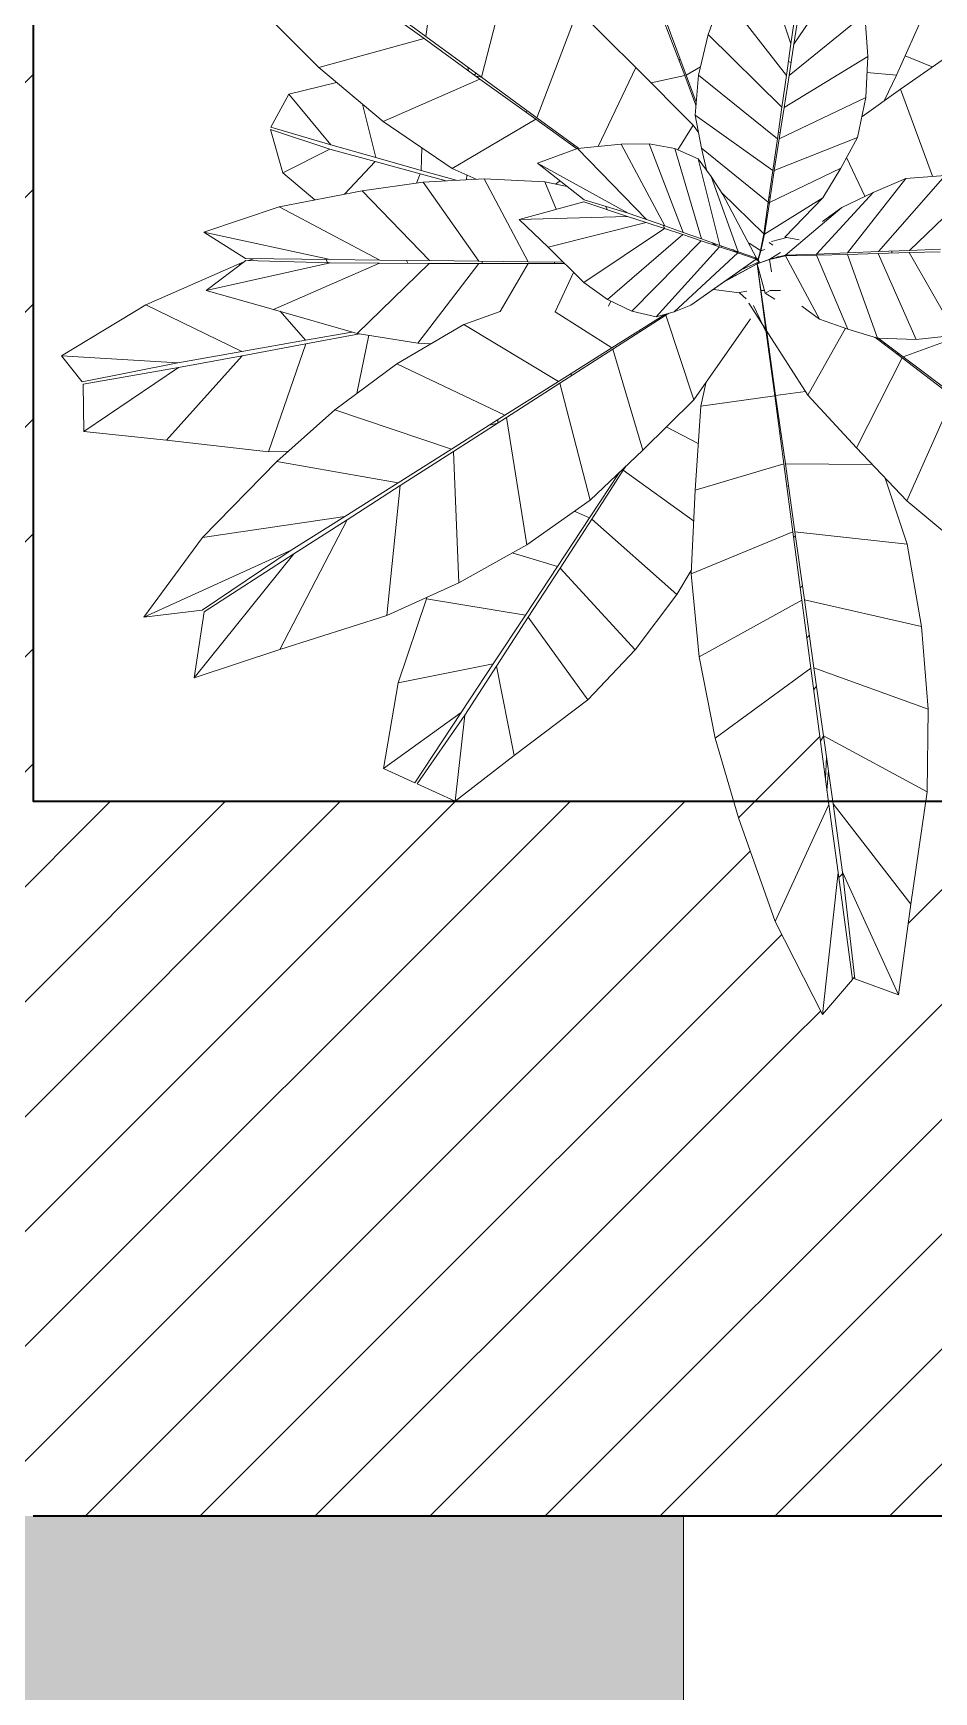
# Model space of a CAD drawing. Header units: inches. Extents: x 274208 to 641690, y -81912 to 129129.
# Drawn here: x 411710 to 411987, y 89667 to 90177 of the extents above; entities that cross this region are included whole.
import ezdxf

# ---------------------------------------------------------------- set-up
doc = ezdxf.new("R2010")
doc.units = ezdxf.units.IN
doc.header["$MEASUREMENT"] = 0
doc.set_wipeout_variables(frame=1)
for name, color, linetype, lineweight in [('01.Cut', 255, 'Continuous', 35), ('02.Thay', 145, 'Continuous', 20), ('03.Manh', 251, 'Continuous', 13), ('08.Dim', 156, 'Continuous', 15), ('09.Hatch', 250, 'Continuous', 5), ('NOI THAT-Interior', 8, 'Continuous', 13)]:
    doc.layers.add(name, color=color, linetype=linetype, lineweight=lineweight)

# ---------------------------------------------------------------- blocks, each defined once
blk = doc.blocks.new('cay03')
at = {"color": 0}
blk.add_wipeout([(-14565.900601, -4425.866432), (-14565.900405, -4425.866554), (-14565.899488, -4425.867263), (-14565.898872, -4425.867984), (-14565.898434, -4425.868509), (-14565.898586, -4425.868885), (-14565.898705, -4425.869177), (-14565.899496, -4425.869074), (-14565.900276, -4425.868845), (-14565.900106, -4425.869202), (-14565.899467, -4425.87094), (-14565.900075, -4425.870874), (-14565.90009, -4425.870892), (-14565.900004, -4425.871424), (-14565.900754, -4425.870915), (-14565.901476, -4425.870262), (-14565.901562, -4425.870343), (-14565.901683, -4425.872041), (-14565.902136, -4425.872073), (-14565.902366, -4425.872273), (-14565.902865, -4425.87152), (-14565.903272, -4425.870681), (-14565.903292, -4425.870639), (-14565.903307, -4425.87062), (-14565.903307, -4425.870596), (-14565.903325, -4425.87055), (-14565.903323, -4425.870624), (-14565.903551, -4425.871014), (-14565.903809, -4425.870336), (-14565.903885, -4425.87001), (-14565.904121, -4425.870313), (-14565.904514, -4425.870441), (-14565.904355, -4425.869892), (-14565.904259, -4425.869473), (-14565.904162, -4425.869056), (-14565.904107, -4425.868815), (-14565.904116, -4425.868721), (-14565.904194, -4425.869049), (-14565.904296, -4425.869467), (-14565.904396, -4425.869884), (-14565.904537, -4425.87044), (-14565.904843, -4425.870286), (-14565.904969, -4425.869854), (-14565.905617, -4425.870584), (-14565.907087, -4425.871798), (-14565.907068, -4425.871447), (-14565.907089, -4425.871437), (-14565.907649, -4425.871482), (-14565.907355, -4425.87056), (-14565.906919, -4425.86963), (-14565.90658, -4425.868963), (-14565.906603, -4425.868961), (-14565.906557, -4425.868924), (-14565.906517, -4425.868858), (-14565.906623, -4425.868949), (-14565.906828, -4425.868622), (-14565.906786, -4425.868456), (-14565.906983, -4425.868526), (-14565.907717, -4425.868718), (-14565.908748, -4425.868848), (-14565.909578, -4425.868957), (-14565.909543, -4425.868532), (-14565.909556, -4425.868513), (-14565.909556, -4425.868513), (-14565.909556, -4425.868513), (-14565.909556, -4425.868513), (-14565.909556, -4425.868513), (-14565.909556, -4425.868513), (-14565.909556, -4425.868513), (-14565.909556, -4425.868513), (-14565.909556, -4425.868513), (-14565.909556, -4425.868513), (-14565.909556, -4425.868513), (-14565.909543, -4425.868532), (-14565.909556, -4425.868513), (-14565.909938, -4425.868335), (-14565.90923, -4425.867689), (-14565.908401, -4425.867113), (-14565.907754, -4425.866717), (-14565.907073, -4425.866378), (-14565.906924, -4425.866321), (-14565.907089, -4425.866294), (-14565.907828, -4425.866105), (-14565.908543, -4425.865851), (-14565.909468, -4425.865381), (-14565.910218, -4425.865006), (-14565.90995, -4425.864673), (-14565.908988, -4425.864883), (-14565.908369, -4425.865001), (-14565.90775, -4425.86512), (-14565.907499, -4425.865168), (-14565.907567, -4425.865123), (-14565.907743, -4425.865088), (-14565.908361, -4425.864965), (-14565.908979, -4425.864842), (-14565.909949, -4425.86465), (-14565.910165, -4425.864289), (-14565.909218, -4425.864152), (-14565.90867, -4425.864145), (-14565.908891, -4425.863939), (-14565.908755, -4425.86356), (-14565.90804, -4425.863895), (-14565.90754, -4425.864116), (-14565.90739, -4425.864183), (-14565.907267, -4425.864199), (-14565.907524, -4425.864082), (-14565.908021, -4425.863857), (-14565.908748, -4425.863537), (-14565.908681, -4425.863248), (-14565.907858, -4425.863266), (-14565.90703, -4425.863407), (-14565.906403, -4425.863563), (-14565.905792, -4425.863786), (-14565.905764, -4425.8638), (-14565.905982, -4425.863476), (-14565.906363, -4425.86281), (-14565.906702, -4425.862123), (-14565.907102, -4425.861151), (-14565.907429, -4425.860366), (-14565.906774, -4425.860285), (-14565.906187, -4425.861113), (-14565.905859, -4425.861647), (-14565.905531, -4425.862183), (-14565.905204, -4425.862718), (-14565.904876, -4425.863254), (-14565.904548, -4425.863788), (-14565.904336, -4425.864138), (-14565.904335, -4425.864114), (-14565.904536, -4425.863779), (-14565.90486, -4425.863242), (-14565.905186, -4425.862704), (-14565.90551, -4425.862167), (-14565.905834, -4425.861629), (-14565.90616, -4425.861092), (-14565.90676, -4425.86027), (-14565.906961, -4425.859937), (-14565.906239, -4425.860544), (-14565.905526, -4425.861271), (-14565.905041, -4425.861852), (-14565.904601, -4425.862474), (-14565.904351, -4425.862903), (-14565.904347, -4425.862404), (-14565.904269, -4425.861646), (-14565.904123, -4425.860901), (-14565.903794, -4425.859917), (-14565.903534, -4425.85912), (-14565.903166, -4425.859336), (-14565.903191, -4425.859721), (-14565.903157, -4425.859649), (-14565.903142, -4425.859333), (-14565.902817, -4425.859066), (-14565.902581, -4425.859855), (-14565.902419, -4425.859708), (-14565.90228, -4425.860505), (-14565.902101, -4425.861491), (-14565.902062, -4425.862198), (-14565.902068, -4425.862308), (-14565.901841, -4425.862028), (-14565.901344, -4425.861519), (-14565.900555, -4425.860921), (-14565.899921, -4425.860432), (-14565.900041, -4425.860906), (-14565.900661, -4425.86167), (-14565.900689, -4425.861709), (-14565.900645, -4425.861715), (-14565.900632, -4425.861696), (-14565.900023, -4425.860918), (-14565.899427, -4425.860837), (-14565.899734, -4425.861746), (-14565.900178, -4425.862652), (-14565.900522, -4425.863304), (-14565.900911, -4425.863919), (-14565.901347, -4425.864486), (-14565.901547, -4425.864692), (-14565.900949, -4425.864465), (-14565.900203, -4425.864304), (-14565.899447, -4425.864215), (-14565.898689, -4425.864193), (-14565.897656, -4425.8643), (-14565.896821, -4425.864381), (-14565.896951, -4425.864786), (-14565.897924, -4425.864938), (-14565.898545, -4425.86505), (-14565.89885, -4425.865105), (-14565.898668, -4425.865109), (-14565.898539, -4425.865087), (-14565.897918, -4425.864978), (-14565.896944, -4425.864808), (-14565.896613, -4425.865068), (-14565.897447, -4425.865537), (-14565.898383, -4425.865911), (-14565.899104, -4425.866152), (-14565.899844, -4425.866328)], dxfattribs=at)
for p, q in [((-14565.90364, -4425.864553), (-14565.904328, -4425.863891)), ((-14565.902927, -4425.863927), (-14565.902663, -4425.864572)), ((-14565.900911, -4425.863919), (-14565.901347, -4425.864486)), ((-14565.905113, -4425.864692), (-14565.905556, -4425.864109)), ((-14565.90362, -4425.864554), (-14565.902881, -4425.864092)), ((-14565.902826, -4425.864459), (-14565.902881, -4425.864092)), ((-14565.90233, -4425.864089), (-14565.902663, -4425.864572)), ((-14565.902653, -4425.864581), (-14565.902316, -4425.8641)), ((-14565.902316, -4425.8641), (-14565.901347, -4425.864486)), ((-14565.90434, -4425.864252), (-14565.903618, -4425.864836)), ((-14565.904297, -4425.864611), (-14565.90434, -4425.864252)), ((-14565.903662, -4425.86427), (-14565.90364, -4425.864553)), ((-14565.903638, -4425.864272), (-14565.90362, -4425.864554)), ((-14565.900203, -4425.864304), (-14565.899447, -4425.864215)), ((-14565.899447, -4425.864215), (-14565.899784, -4425.865274)), ((-14565.899447, -4425.864215), (-14565.898689, -4425.864193)), ((-14565.898689, -4425.864193), (-14565.899165, -4425.865162)), ((-14565.898689, -4425.864193), (-14565.897656, -4425.8643)), ((-14565.905329, -4425.864411), (-14565.905421, -4425.864663)), ((-14565.905113, -4425.864692), (-14565.904327, -4425.864368)), ((-14565.900949, -4425.864465), (-14565.900203, -4425.864304)), ((-14565.900203, -4425.864304), (-14565.900403, -4425.865386)), ((-14565.897656, -4425.8643), (-14565.898545, -4425.86505)), ((-14565.897924, -4425.864938), (-14565.896821, -4425.864381)), ((-14565.897656, -4425.8643), (-14565.896821, -4425.864381)), ((-14565.896821, -4425.864381), (-14565.896951, -4425.864786)), ((-14565.90524, -4425.864735), (-14565.905952, -4425.864451)), ((-14565.90364, -4425.864553), (-14565.903618, -4425.864836)), ((-14565.90362, -4425.864554), (-14565.9036, -4425.864837)), ((-14565.9036, -4425.864837), (-14565.902826, -4425.864459)), ((-14565.902833, -4425.864838), (-14565.902653, -4425.864581)), ((-14565.902663, -4425.864572), (-14565.902827, -4425.864811)), ((-14565.902826, -4425.864814), (-14565.902826, -4425.864459)), ((-14565.902653, -4425.864581), (-14565.901812, -4425.864964)), ((-14565.901347, -4425.864486), (-14565.901812, -4425.864964)), ((-14565.901545, -4425.864691), (-14565.900949, -4425.864465)), ((-14565.901023, -4425.865498), (-14565.900949, -4425.864465)), ((-14565.90524, -4425.864735), (-14565.905252, -4425.865006)), ((-14565.905005, -4425.864834), (-14565.90524, -4425.864735)), ((-14565.904847, -4425.865038), (-14565.905113, -4425.864692)), ((-14565.904297, -4425.864611), (-14565.903595, -4425.865119)), ((-14565.904157, -4425.864904), (-14565.904297, -4425.864611)), ((-14565.903628, -4425.864712), (-14565.903609, -4425.864714)), ((-14565.90277, -4425.864747), (-14565.902784, -4425.864747)), ((-14565.902683, -4425.8646), (-14565.902692, -4425.864635)), ((-14565.903595, -4425.865119), (-14565.903618, -4425.864836)), ((-14565.9036, -4425.864837), (-14565.903581, -4425.865119)), ((-14565.903581, -4425.865119), (-14565.902826, -4425.864814)), ((-14565.902897, -4425.865087), (-14565.902826, -4425.864814)), ((-14565.901642, -4425.86561), (-14565.901666, -4425.864814)), ((-14565.896951, -4425.864786), (-14565.897924, -4425.864938)), ((-14565.897918, -4425.864978), (-14565.896944, -4425.864808)), ((-14565.896944, -4425.864808), (-14565.896613, -4425.865068)), ((-14565.905786, -4425.865048), (-14565.9054, -4425.865003)), ((-14565.905196, -4425.865717), (-14565.905786, -4425.865048)), ((-14565.904904, -4425.865751), (-14565.9054, -4425.865003)), ((-14565.9054, -4425.865003), (-14565.905023, -4425.865008)), ((-14565.905023, -4425.865008), (-14565.904656, -4425.865068)), ((-14565.904613, -4425.865784), (-14565.905023, -4425.865008)), ((-14565.904467, -4425.865163), (-14565.904119, -4425.864979)), ((-14565.904157, -4425.864904), (-14565.903573, -4425.865402)), ((-14565.904009, -4425.865188), (-14565.904157, -4425.864904)), ((-14565.901812, -4425.864964), (-14565.902279, -4425.865429)), ((-14565.898545, -4425.86505), (-14565.899165, -4425.865162)), ((-14565.897924, -4425.864938), (-14565.898545, -4425.86505)), ((-14565.897918, -4425.864978), (-14565.898539, -4425.865087)), ((-14565.897918, -4425.864978), (-14565.896613, -4425.865068)), ((-14565.905487, -4425.865685), (-14565.906348, -4425.865149)), ((-14565.904656, -4425.865068), (-14565.904368, -4425.865211)), ((-14565.904321, -4425.865818), (-14565.904656, -4425.865068)), ((-14565.904009, -4425.865188), (-14565.903552, -4425.865684)), ((-14565.903872, -4425.865357), (-14565.904009, -4425.865188)), ((-14565.903573, -4425.865402), (-14565.903595, -4425.865119)), ((-14565.903581, -4425.865119), (-14565.903563, -4425.865402)), ((-14565.903563, -4425.865402), (-14565.902897, -4425.865087)), ((-14565.902977, -4425.86535), (-14565.902897, -4425.865087)), ((-14565.902904, -4425.865108), (-14565.902279, -4425.865429)), ((-14565.899165, -4425.865162), (-14565.899784, -4425.865274)), ((-14565.899159, -4425.865194), (-14565.899779, -4425.865302)), ((-14565.899162, -4425.865162), (-14565.899115, -4425.865187)), ((-14565.898539, -4425.865087), (-14565.899159, -4425.865194)), ((-14565.899159, -4425.865194), (-14565.898383, -4425.865911)), ((-14565.898973, -4425.865128), (-14565.898771, -4425.865129)), ((-14565.898851, -4425.865105), (-14565.898664, -4425.86511)), ((-14565.898539, -4425.865087), (-14565.897447, -4425.865537)), ((-14565.896613, -4425.865068), (-14565.897447, -4425.865537)), ((-14565.904028, -4425.865851), (-14565.904368, -4425.865211)), ((-14565.904368, -4425.865211), (-14565.904089, -4425.865363)), ((-14565.903544, -4425.865684), (-14565.902977, -4425.86535)), ((-14565.903091, -4425.865518), (-14565.902977, -4425.86535)), ((-14565.899784, -4425.865274), (-14565.900403, -4425.865386)), ((-14565.899779, -4425.865302), (-14565.900399, -4425.865409)), ((-14565.900077, -4425.865328), (-14565.900055, -4425.86535)), ((-14565.899779, -4425.865302), (-14565.899104, -4425.866152)), ((-14565.899618, -4425.865244), (-14565.899586, -4425.865268)), ((-14565.904089, -4425.865363), (-14565.903716, -4425.865696)), ((-14565.903737, -4425.865884), (-14565.904089, -4425.865363)), ((-14565.903573, -4425.865402), (-14565.903552, -4425.865684)), ((-14565.903563, -4425.865402), (-14565.903544, -4425.865684)), ((-14565.902279, -4425.865429), (-14565.903099, -4425.866002)), ((-14565.902262, -4425.865724), (-14565.90231, -4425.865451)), ((-14565.901023, -4425.865498), (-14565.901642, -4425.86561)), ((-14565.900403, -4425.865386), (-14565.901023, -4425.865498)), ((-14565.900399, -4425.865409), (-14565.90102, -4425.865518)), ((-14565.900986, -4425.865492), (-14565.900971, -4425.86551)), ((-14565.900529, -4425.865409), (-14565.900511, -4425.865429)), ((-14565.900399, -4425.865409), (-14565.899844, -4425.866328)), ((-14565.905779, -4425.865652), (-14565.905487, -4425.865685)), ((-14565.903716, -4425.865696), (-14565.903697, -4425.865566)), ((-14565.903552, -4425.865586), (-14565.90356, -4425.865588)), ((-14565.901642, -4425.86561), (-14565.902262, -4425.865724)), ((-14565.90226, -4425.865732), (-14565.90164, -4425.865625)), ((-14565.90164, -4425.865625), (-14565.90102, -4425.865518)), ((-14565.90164, -4425.865625), (-14565.901367, -4425.866425)), ((-14565.901434, -4425.86559), (-14565.901444, -4425.865574)), ((-14565.90102, -4425.865518), (-14565.900601, -4425.866432)), ((-14565.897447, -4425.865537), (-14565.898383, -4425.865911)), ((-14565.906465, -4425.866085), (-14565.905488, -4425.865713)), ((-14565.905919, -4425.866351), (-14565.905196, -4425.865742)), ((-14565.905781, -4425.865683), (-14565.905488, -4425.865713)), ((-14565.905543, -4425.866473), (-14565.904904, -4425.865772)), ((-14565.905196, -4425.865742), (-14565.905488, -4425.865713)), ((-14565.905487, -4425.865685), (-14565.905196, -4425.865717)), ((-14565.905317, -4425.865704), (-14565.905325, -4425.86573)), ((-14565.905196, -4425.865717), (-14565.904904, -4425.865751)), ((-14565.904904, -4425.865772), (-14565.905196, -4425.865742)), ((-14565.905167, -4425.866546), (-14565.904612, -4425.865801)), ((-14565.904904, -4425.865751), (-14565.904613, -4425.865784)), ((-14565.904612, -4425.865801), (-14565.904904, -4425.865772)), ((-14565.904672, -4425.865778), (-14565.904676, -4425.865796)), ((-14565.904321, -4425.865818), (-14565.904613, -4425.865784)), ((-14565.904322, -4425.865832), (-14565.904612, -4425.865801)), ((-14565.90367, -4425.865819), (-14565.903714, -4425.86568)), ((-14565.903639, -4425.865805), (-14565.903662, -4425.86584)), ((-14565.903573, -4425.86573), (-14565.90351, -4425.865828)), ((-14565.90351, -4425.865828), (-14565.903552, -4425.865684)), ((-14565.903544, -4425.865684), (-14565.903507, -4425.865829)), ((-14565.903542, -4425.865722), (-14565.903519, -4425.865784)), ((-14565.903536, -4425.865744), (-14565.903517, -4425.865796)), ((-14565.903507, -4425.865829), (-14565.903393, -4425.865806)), ((-14565.903226, -4425.865718), (-14565.903222, -4425.865813)), ((-14565.903196, -4425.865857), (-14565.903145, -4425.865767)), ((-14565.902262, -4425.865724), (-14565.902841, -4425.865828)), ((-14565.90226, -4425.865732), (-14565.90284, -4425.865833)), ((-14565.902405, -4425.86575), (-14565.902403, -4425.865758)), ((-14565.90226, -4425.865732), (-14565.902137, -4425.866404)), ((-14565.901913, -4425.865673), (-14565.901919, -4425.865661)), ((-14565.904799, -4425.866561), (-14565.904322, -4425.865832)), ((-14565.904499, -4425.866492), (-14565.90403, -4425.865862)), ((-14565.90403, -4425.865862), (-14565.904322, -4425.865832)), ((-14565.904028, -4425.865851), (-14565.904321, -4425.865818)), ((-14565.904101, -4425.866294), (-14565.903738, -4425.865891)), ((-14565.903512, -4425.86595), (-14565.904083, -4425.866281)), ((-14565.904069, -4425.865859), (-14565.904081, -4425.865846)), ((-14565.90401, -4425.865865), (-14565.904033, -4425.865852)), ((-14565.903738, -4425.865891), (-14565.90403, -4425.865862)), ((-14565.903737, -4425.865884), (-14565.904028, -4425.865851)), ((-14565.903825, -4425.865884), (-14565.903824, -4425.865879)), ((-14565.903791, -4425.865878), (-14565.903616, -4425.865911)), ((-14565.903762, -4425.865881), (-14565.903586, -4425.865916)), ((-14565.903743, -4425.865884), (-14565.903743, -4425.865892)), ((-14565.903584, -4425.865916), (-14565.903738, -4425.865891)), ((-14565.903583, -4425.865911), (-14565.903737, -4425.865884)), ((-14565.903584, -4425.865916), (-14565.903648, -4425.866021)), ((-14565.903583, -4425.865911), (-14565.903596, -4425.865875)), ((-14565.903584, -4425.865916), (-14565.903497, -4425.865935)), ((-14565.903583, -4425.865911), (-14565.903495, -4425.865933)), ((-14565.903565, -4425.86612), (-14565.903512, -4425.86595)), ((-14565.903554, -4425.866121), (-14565.903504, -4425.865951)), ((-14565.903515, -4425.865959), (-14565.903484, -4425.865923)), ((-14565.903484, -4425.865923), (-14565.903512, -4425.86595)), ((-14565.90351, -4425.865828), (-14565.903462, -4425.86594)), ((-14565.903507, -4425.865829), (-14565.903462, -4425.86594)), ((-14565.903504, -4425.865951), (-14565.90348, -4425.865923)), ((-14565.903058, -4425.866531), (-14565.903504, -4425.865951)), ((-14565.9034, -4425.866086), (-14565.903504, -4425.865951)), ((-14565.903482, -4425.865926), (-14565.903484, -4425.865923)), ((-14565.903484, -4425.865923), (-14565.903482, -4425.865926)), ((-14565.90348, -4425.865923), (-14565.9034, -4425.866086)), ((-14565.903462, -4425.86594), (-14565.90348, -4425.865923)), ((-14565.902841, -4425.865828), (-14565.903462, -4425.86594)), ((-14565.90284, -4425.865833), (-14565.903462, -4425.86594)), ((-14565.903462, -4425.86594), (-14565.903196, -4425.865857)), ((-14565.903286, -4425.866235), (-14565.903462, -4425.86594)), ((-14565.903301, -4425.866216), (-14565.903462, -4425.86594)), ((-14565.903222, -4425.865813), (-14565.903196, -4425.865857)), ((-14565.903221, -4425.865865), (-14565.90322, -4425.865899)), ((-14565.903078, -4425.865958), (-14565.90284, -4425.865833)), ((-14565.90285, -4425.865827), (-14565.902841, -4425.865828)), ((-14565.902841, -4425.865828), (-14565.90285, -4425.865827)), ((-14565.898383, -4425.865911), (-14565.899104, -4425.866152)), ((-14565.903553, -4425.866114), (-14565.90358, -4425.866166)), ((-14565.903483, -4425.865981), (-14565.903482, -4425.86598)), ((-14565.903483, -4425.865981), (-14565.903483, -4425.865981)), ((-14565.90346, -4425.86601), (-14565.90346, -4425.86601)), ((-14565.903459, -4425.866012), (-14565.903459, -4425.86601)), ((-14565.903401, -4425.866086), (-14565.9034, -4425.866088)), ((-14565.9034, -4425.866086), (-14565.903058, -4425.866531)), ((-14565.9034, -4425.866088), (-14565.9034, -4425.866086)), ((-14565.9034, -4425.866086), (-14565.9034, -4425.866088)), ((-14565.903212, -4425.866332), (-14565.903191, -4425.866093)), ((-14565.903193, -4425.866096), (-14565.903207, -4425.866025)), ((-14565.903137, -4425.866029), (-14565.903191, -4425.866093)), ((-14565.903099, -4425.866002), (-14565.903097, -4425.866002)), ((-14565.902955, -4425.865981), (-14565.902195, -4425.86647)), ((-14565.903565, -4425.86612), (-14565.904246, -4425.866394)), ((-14565.903617, -4425.866288), (-14565.903565, -4425.86612)), ((-14565.903603, -4425.866292), (-14565.903554, -4425.866121)), ((-14565.903583, -4425.866173), (-14565.903553, -4425.866118)), ((-14565.903554, -4425.866121), (-14565.902992, -4425.866683)), ((-14565.899104, -4425.866152), (-14565.899844, -4425.866328)), ((-14565.905543, -4425.866473), (-14565.905919, -4425.866351)), ((-14565.903617, -4425.866288), (-14565.904402, -4425.866519)), ((-14565.904402, -4425.866519), (-14565.904246, -4425.866394)), ((-14565.904246, -4425.866394), (-14565.904083, -4425.866281)), ((-14565.903669, -4425.866458), (-14565.903617, -4425.866288)), ((-14565.903653, -4425.866461), (-14565.903603, -4425.866292)), ((-14565.903639, -4425.866357), (-14565.903614, -4425.866326)), ((-14565.903612, -4425.86627), (-14565.903599, -4425.866277)), ((-14565.902939, -4425.866844), (-14565.903603, -4425.866292)), ((-14565.902137, -4425.866404), (-14565.902362, -4425.866365)), ((-14565.901367, -4425.866425), (-14565.902137, -4425.866404)), ((-14565.901935, -4425.866714), (-14565.901795, -4425.866415)), ((-14565.899844, -4425.866328), (-14565.900601, -4425.866432)), ((-14565.905167, -4425.866546), (-14565.905543, -4425.866473)), ((-14565.905244, -4425.866532), (-14565.905163, -4425.866659)), ((-14565.904799, -4425.866561), (-14565.905167, -4425.866546)), ((-14565.905163, -4425.866659), (-14565.904921, -4425.866557)), ((-14565.905158, -4425.866672), (-14565.904892, -4425.866559)), ((-14565.904499, -4425.866492), (-14565.904799, -4425.866561)), ((-14565.904642, -4425.866525), (-14565.904707, -4425.866577)), ((-14565.904303, -4425.866438), (-14565.904499, -4425.866492)), ((-14565.903669, -4425.866458), (-14565.904489, -4425.866737)), ((-14565.904489, -4425.866737), (-14565.904402, -4425.866519)), ((-14565.903722, -4425.866628), (-14565.903669, -4425.866458)), ((-14565.903702, -4425.866631), (-14565.903653, -4425.866461)), ((-14565.902982, -4425.86707), (-14565.903653, -4425.866461)), ((-14565.903058, -4425.866531), (-14565.902992, -4425.866683)), ((-14565.90296, -4425.866757), (-14565.902195, -4425.86647)), ((-14565.902195, -4425.86647), (-14565.901714, -4425.86692)), ((-14565.901087, -4425.866429), (-14565.901523, -4425.86709)), ((-14565.900601, -4425.866432), (-14565.901367, -4425.866425)), ((-14565.901064, -4425.867361), (-14565.900405, -4425.866554)), ((-14565.900631, -4425.866432), (-14565.900405, -4425.866554)), ((-14565.900405, -4425.866554), (-14565.899884, -4425.866917)), ((-14565.905163, -4425.866659), (-14565.905744, -4425.866903)), ((-14565.905158, -4425.866672), (-14565.905737, -4425.86692)), ((-14565.905295, -4425.866731), (-14565.905307, -4425.866719)), ((-14565.905216, -4425.867121), (-14565.904707, -4425.866577)), ((-14565.905158, -4425.866672), (-14565.90508, -4425.866975)), ((-14565.904707, -4425.866577), (-14565.904478, -4425.866707)), ((-14565.904521, -4425.866973), (-14565.903722, -4425.866628)), ((-14565.903775, -4425.866798), (-14565.903722, -4425.866628)), ((-14565.90375, -4425.866802), (-14565.903702, -4425.866631)), ((-14565.903081, -4425.867296), (-14565.903702, -4425.866631)), ((-14565.902992, -4425.866683), (-14565.902939, -4425.866844)), ((-14565.904489, -4425.866737), (-14565.904521, -4425.866973)), ((-14565.903775, -4425.866798), (-14565.904507, -4425.867228)), ((-14565.903775, -4425.866798), (-14565.903827, -4425.866968)), ((-14565.903799, -4425.866972), (-14565.90375, -4425.866802)), ((-14565.90375, -4425.8668), (-14565.90378, -4425.866813)), ((-14565.903229, -4425.867521), (-14565.90375, -4425.866802)), ((-14565.902939, -4425.866844), (-14565.902982, -4425.86707)), ((-14565.902978, -4425.86673), (-14565.90296, -4425.866757)), ((-14565.902965, -4425.866768), (-14565.902639, -4425.867239)), ((-14565.902629, -4425.867231), (-14565.90296, -4425.866757)), ((-14565.902934, -4425.866795), (-14565.902911, -4425.866846)), ((-14565.904507, -4425.867228), (-14565.904521, -4425.866973)), ((-14565.903827, -4425.866968), (-14565.904452, -4425.867628)), ((-14565.90388, -4425.867138), (-14565.903827, -4425.866968)), ((-14565.903849, -4425.867143), (-14565.903799, -4425.866972)), ((-14565.903799, -4425.866972), (-14565.903538, -4425.86786)), ((-14565.902796, -4425.866993), (-14565.902807, -4425.866997)), ((-14565.901714, -4425.86692), (-14565.902629, -4425.867231)), ((-14565.901714, -4425.86692), (-14565.901237, -4425.867383)), ((-14565.899884, -4425.866917), (-14565.900605, -4425.867633)), ((-14565.899884, -4425.866917), (-14565.89941, -4425.867331)), ((-14565.905718, -4425.867673), (-14565.905216, -4425.867121)), ((-14565.904479, -4425.867438), (-14565.905216, -4425.867121)), ((-14565.90388, -4425.867138), (-14565.904303, -4425.867988)), ((-14565.90388, -4425.867138), (-14565.903985, -4425.867546)), ((-14565.903966, -4425.867548), (-14565.903849, -4425.867143)), ((-14565.903849, -4425.867143), (-14565.903782, -4425.868135)), ((-14565.902982, -4425.86707), (-14565.903081, -4425.867296)), ((-14565.901523, -4425.86709), (-14565.901565, -4425.867066)), ((-14565.901064, -4425.867361), (-14565.901523, -4425.86709)), ((-14565.901076, -4425.867381), (-14565.901508, -4425.867122)), ((-14565.904452, -4425.867628), (-14565.904507, -4425.867228)), ((-14565.903081, -4425.867296), (-14565.903229, -4425.867521)), ((-14565.903021, -4425.867287), (-14565.903068, -4425.867266)), ((-14565.902639, -4425.867239), (-14565.902949, -4425.86777)), ((-14565.902312, -4425.867716), (-14565.902639, -4425.867239)), ((-14565.902297, -4425.867704), (-14565.902629, -4425.867231)), ((-14565.89941, -4425.867331), (-14565.900145, -4425.867906)), ((-14565.89941, -4425.867331), (-14565.898872, -4425.867984)), ((-14565.903905, -4425.867333), (-14565.903933, -4425.867345)), ((-14565.901237, -4425.867383), (-14565.902297, -4425.867704)), ((-14565.901237, -4425.867383), (-14565.900806, -4425.867945)), ((-14565.901076, -4425.867381), (-14565.90113, -4425.867525)), ((-14565.900618, -4425.867658), (-14565.901076, -4425.867381)), ((-14565.900605, -4425.867633), (-14565.901064, -4425.867361)), ((-14565.904455, -4425.867617), (-14565.904719, -4425.868009)), ((-14565.904303, -4425.867988), (-14565.904452, -4425.867628)), ((-14565.903985, -4425.867546), (-14565.904303, -4425.867988)), ((-14565.903966, -4425.867548), (-14565.903782, -4425.868135)), ((-14565.903229, -4425.867521), (-14565.903538, -4425.86786)), ((-14565.903316, -4425.867617), (-14565.902949, -4425.86777)), ((-14565.90239, -4425.867604), (-14565.902371, -4425.867601)), ((-14565.900145, -4425.867906), (-14565.900605, -4425.867633)), ((-14565.904719, -4425.868009), (-14565.905718, -4425.867673)), ((-14565.904705, -4425.868019), (-14565.904451, -4425.867637)), ((-14565.904472, -4425.867669), (-14565.904488, -4425.867665)), ((-14565.904149, -4425.867773), (-14565.904119, -4425.867814)), ((-14565.904135, -4425.867913), (-14565.9041, -4425.867707)), ((-14565.903397, -4425.868036), (-14565.903407, -4425.867717)), ((-14565.90338, -4425.868036), (-14565.903394, -4425.8677)), ((-14565.902312, -4425.867716), (-14565.902799, -4425.868601)), ((-14565.901983, -4425.868194), (-14565.902312, -4425.867716)), ((-14565.901965, -4425.868179), (-14565.902297, -4425.867704)), ((-14565.900618, -4425.867658), (-14565.900726, -4425.868076)), ((-14565.900162, -4425.867933), (-14565.900618, -4425.867658)), ((-14565.904135, -4425.867913), (-14565.904139, -4425.868469)), ((-14565.903888, -4425.867801), (-14565.904135, -4425.867913)), ((-14565.903538, -4425.86786), (-14565.903782, -4425.868135)), ((-14565.90339, -4425.867794), (-14565.903406, -4425.867796)), ((-14565.900162, -4425.867933), (-14565.900276, -4425.868845)), ((-14565.900162, -4425.867933), (-14565.899704, -4425.86821)), ((-14565.899685, -4425.868179), (-14565.900145, -4425.867906)), ((-14565.904719, -4425.868009), (-14565.905071, -4425.868531)), ((-14565.905052, -4425.868544), (-14565.904705, -4425.868019)), ((-14565.904223, -4425.868765), (-14565.904705, -4425.868019)), ((-14565.904139, -4425.868469), (-14565.903397, -4425.868036)), ((-14565.903384, -4425.868488), (-14565.903397, -4425.868036)), ((-14565.903364, -4425.868488), (-14565.90338, -4425.868036)), ((-14565.902932, -4425.868276), (-14565.90338, -4425.868036)), ((-14565.900806, -4425.867945), (-14565.901965, -4425.868179)), ((-14565.900806, -4425.867945), (-14565.900432, -4425.868554)), ((-14565.898872, -4425.867984), (-14565.899685, -4425.868179)), ((-14565.898872, -4425.867984), (-14565.898434, -4425.868509)), ((-14565.904763, -4425.868106), (-14565.904783, -4425.868103)), ((-14565.901983, -4425.868194), (-14565.902416, -4425.869201)), ((-14565.901983, -4425.868194), (-14565.901655, -4425.868669)), ((-14565.901633, -4425.868652), (-14565.901965, -4425.868179)), ((-14565.899704, -4425.86821), (-14565.899496, -4425.869074)), ((-14565.899247, -4425.868487), (-14565.899704, -4425.86821)), ((-14565.899225, -4425.86845), (-14565.899685, -4425.868179)), ((-14565.905071, -4425.868531), (-14565.906172, -4425.868292)), ((-14565.902799, -4425.868601), (-14565.902932, -4425.868276)), ((-14565.901941, -4425.868257), (-14565.901912, -4425.868255)), ((-14565.901906, -4425.868266), (-14565.901887, -4425.868335)), ((-14565.905071, -4425.868531), (-14565.905423, -4425.869054)), ((-14565.905402, -4425.869069), (-14565.905052, -4425.868544)), ((-14565.905075, -4425.868564), (-14565.905071, -4425.86853)), ((-14565.905052, -4425.868544), (-14565.90463, -4425.869415)), ((-14565.904134, -4425.868543), (-14565.904223, -4425.868765)), ((-14565.904088, -4425.869027), (-14565.904139, -4425.868469)), ((-14565.903384, -4425.868488), (-14565.904088, -4425.869027)), ((-14565.903386, -4425.868461), (-14565.903366, -4425.868453)), ((-14565.903384, -4425.868488), (-14565.903372, -4425.868941)), ((-14565.903364, -4425.868488), (-14565.902612, -4425.869016)), ((-14565.903346, -4425.868941), (-14565.903364, -4425.868488)), ((-14565.899247, -4425.868487), (-14565.898586, -4425.868885)), ((-14565.899247, -4425.868487), (-14565.898705, -4425.869177)), ((-14565.898576, -4425.868863), (-14565.899225, -4425.86845)), ((-14565.899225, -4425.86845), (-14565.898434, -4425.868509)), ((-14565.898434, -4425.868509), (-14565.898576, -4425.868863)), ((-14565.905158, -4425.868661), (-14565.905123, -4425.868651)), ((-14565.905104, -4425.86858), (-14565.905088, -4425.868597)), ((-14565.905075, -4425.868578), (-14565.905075, -4425.868564)), ((-14565.905067, -4425.868565), (-14565.905075, -4425.868564)), ((-14565.904168, -4425.868629), (-14565.904126, -4425.868631)), ((-14565.902416, -4425.869201), (-14565.902799, -4425.868601)), ((-14565.901655, -4425.868669), (-14565.901972, -4425.869753)), ((-14565.901327, -4425.869146), (-14565.901655, -4425.868669)), ((-14565.901633, -4425.868652), (-14565.900432, -4425.868554)), ((-14565.901302, -4425.869125), (-14565.901633, -4425.868652)), ((-14565.900432, -4425.868554), (-14565.900106, -4425.869202)), ((-14565.904223, -4425.868765), (-14565.90463, -4425.869415)), ((-14565.904117, -4425.868724), (-14565.904194, -4425.869049)), ((-14565.904162, -4425.869056), (-14565.904108, -4425.868817)), ((-14565.900276, -4425.868845), (-14565.900289, -4425.868841)), ((-14565.899496, -4425.869074), (-14565.900276, -4425.868845)), ((-14565.906571, -4425.868946), (-14565.905423, -4425.869054)), ((-14565.903372, -4425.868941), (-14565.903986, -4425.869582)), ((-14565.903358, -4425.869395), (-14565.903372, -4425.868941)), ((-14565.902678, -4425.869575), (-14565.903346, -4425.868941)), ((-14565.903331, -4425.869395), (-14565.903346, -4425.868941)), ((-14565.902609, -4425.8689), (-14565.902612, -4425.869016)), ((-14565.898586, -4425.868885), (-14565.898705, -4425.869177)), ((-14565.905423, -4425.869054), (-14565.905775, -4425.869577)), ((-14565.905402, -4425.869069), (-14565.90575, -4425.869594)), ((-14565.905099, -4425.870022), (-14565.905402, -4425.869069)), ((-14565.904403, -4425.869052), (-14565.904194, -4425.869049)), ((-14565.904296, -4425.869467), (-14565.904194, -4425.869049)), ((-14565.904259, -4425.869473), (-14565.904162, -4425.869056)), ((-14565.904162, -4425.869056), (-14565.904077, -4425.869087)), ((-14565.903986, -4425.869582), (-14565.904088, -4425.869027)), ((-14565.903366, -4425.869151), (-14565.90334, -4425.869138)), ((-14565.902612, -4425.869016), (-14565.902678, -4425.869575)), ((-14565.901327, -4425.869146), (-14565.901476, -4425.870262)), ((-14565.900998, -4425.869622), (-14565.901327, -4425.869146)), ((-14565.900106, -4425.869202), (-14565.901302, -4425.869125)), ((-14565.900969, -4425.8696), (-14565.901302, -4425.869125)), ((-14565.898705, -4425.869177), (-14565.899496, -4425.869074)), ((-14565.901972, -4425.869753), (-14565.902416, -4425.869201)), ((-14565.900106, -4425.869202), (-14565.899756, -4425.870166)), ((-14565.90463, -4425.869415), (-14565.905099, -4425.870022)), ((-14565.903358, -4425.869395), (-14565.903809, -4425.870336)), ((-14565.903358, -4425.869395), (-14565.903345, -4425.869849)), ((-14565.903314, -4425.869847), (-14565.903331, -4425.869395)), ((-14565.903331, -4425.869395), (-14565.902868, -4425.870348)), ((-14565.904296, -4425.869467), (-14565.90478, -4425.869609)), ((-14565.904396, -4425.869884), (-14565.904296, -4425.869467)), ((-14565.904355, -4425.869892), (-14565.904259, -4425.869473)), ((-14565.904259, -4425.869473), (-14565.90395, -4425.869741)), ((-14565.903809, -4425.870336), (-14565.903986, -4425.869582)), ((-14565.902678, -4425.869575), (-14565.902868, -4425.870348)), ((-14565.902565, -4425.87004), (-14565.902676, -4425.869554)), ((-14565.90213, -4425.869557), (-14565.902666, -4425.869468)), ((-14565.900969, -4425.8696), (-14565.899756, -4425.870166)), ((-14565.900638, -4425.870073), (-14565.900969, -4425.8696)), ((-14565.902597, -4425.870046), (-14565.90269, -4425.869624)), ((-14565.901476, -4425.870262), (-14565.901972, -4425.869753)), ((-14565.900998, -4425.869622), (-14565.900754, -4425.870915)), ((-14565.90067, -4425.870099), (-14565.900998, -4425.869622)), ((-14565.904843, -4425.870286), (-14565.904969, -4425.869855)), ((-14565.904396, -4425.869884), (-14565.904843, -4425.870286)), ((-14565.904396, -4425.869884), (-14565.904537, -4425.87044)), ((-14565.904514, -4425.870441), (-14565.904355, -4425.869892)), ((-14565.904355, -4425.869892), (-14565.904121, -4425.870313)), ((-14565.903345, -4425.869849), (-14565.903551, -4425.871014)), ((-14565.903346, -4425.86989), (-14565.903314, -4425.869869)), ((-14565.903323, -4425.870624), (-14565.903345, -4425.869849)), ((-14565.903017, -4425.870972), (-14565.903314, -4425.869847)), ((-14565.903307, -4425.87062), (-14565.903314, -4425.869847)), ((-14565.905099, -4425.870022), (-14565.905617, -4425.870584)), ((-14565.903886, -4425.870011), (-14565.904121, -4425.870313)), ((-14565.902597, -4425.870046), (-14565.902854, -4425.870287)), ((-14565.902597, -4425.870046), (-14565.902471, -4425.870625)), ((-14565.902433, -4425.870619), (-14565.902565, -4425.87004)), ((-14565.902565, -4425.87004), (-14565.901562, -4425.870343)), ((-14565.901576, -4425.870163), (-14565.901562, -4425.870343)), ((-14565.90067, -4425.870099), (-14565.90009, -4425.870892)), ((-14565.90067, -4425.870099), (-14565.900004, -4425.871424)), ((-14565.900075, -4425.870874), (-14565.900638, -4425.870073)), ((-14565.900638, -4425.870073), (-14565.899467, -4425.87094)), ((-14565.899756, -4425.870166), (-14565.899467, -4425.87094)), ((-14565.904537, -4425.87044), (-14565.904843, -4425.870286)), ((-14565.904121, -4425.870313), (-14565.904514, -4425.870441)), ((-14565.903551, -4425.871014), (-14565.903809, -4425.870336)), ((-14565.902868, -4425.870348), (-14565.903017, -4425.870972)), ((-14565.901562, -4425.870343), (-14565.901632, -4425.871282)), ((-14565.900754, -4425.870915), (-14565.901476, -4425.870262)), ((-14565.903323, -4425.870624), (-14565.903551, -4425.871014)), ((-14565.903307, -4425.870595), (-14565.903325, -4425.87055)), ((-14565.903017, -4425.870972), (-14565.903307, -4425.87062)), ((-14565.903272, -4425.870681), (-14565.903289, -4425.870645)), ((-14565.903265, -4425.870673), (-14565.903272, -4425.870681)), ((-14565.902471, -4425.870625), (-14565.902865, -4425.87152)), ((-14565.902343, -4425.871205), (-14565.902471, -4425.870625)), ((-14565.902302, -4425.871197), (-14565.902433, -4425.870619)), ((-14565.901632, -4425.871282), (-14565.902433, -4425.870619)), ((-14565.902865, -4425.87152), (-14565.903272, -4425.870681)), ((-14565.900004, -4425.871424), (-14565.900754, -4425.870915)), ((-14565.90009, -4425.870892), (-14565.900004, -4425.871424)), ((-14565.899467, -4425.87094), (-14565.900075, -4425.870874)), ((-14565.902343, -4425.871205), (-14565.902366, -4425.872273)), ((-14565.902343, -4425.871205), (-14565.902136, -4425.872073)), ((-14565.902114, -4425.872064), (-14565.902302, -4425.871197)), ((-14565.902302, -4425.871197), (-14565.901683, -4425.872041)), ((-14565.901632, -4425.871282), (-14565.901683, -4425.872041)), ((-14565.902366, -4425.872273), (-14565.902865, -4425.87152)), ((-14565.901683, -4425.872041), (-14565.902114, -4425.872064)), ((-14565.902136, -4425.872073), (-14565.902366, -4425.872273))]:
    blk.add_line(p, q, dxfattribs=at)
blk = doc.blocks.new('mb')
at = {"layer": '09.Hatch'}
h = blk.add_hatch(dxfattribs=at)
h.set_pattern_fill('ANSI31', color=256, scale=200)
h.set_pattern_definition([(45, (366040.398, 93497.585), (-17.67767, 17.67767), [])])
h.paths.add_polyline_path([(366040.4, 100497.58), (366040.4, 99677.58), (366260.4, 99677.58), (366260.4, 100277.58), (369800.4, 100277.58), (376100.4, 100277.58), (376100.4, 100027.58), (376320.4, 100027.58), (376320.4, 100277.58), (377320.4, 100277.58), (378040.4, 100277.58), (378040.4, 100497.58), (369800.4, 100497.58)])
h.paths.add_polyline_path([(366040.4, 93497.58), (367860.4, 93497.58), (367860.4, 93717.58), (366260.4, 93717.58), (366260.4, 96667.58), (369910.4, 96667.58), (369910.4, 96447.58), (370020.4, 96447.58), (370020.4, 96777.58), (366260.4, 96777.58), (366260.4, 96887.58), (366040.4, 96887.58)])
h.paths.add_polyline_path([(369910.4, 93717.58), (369160.4, 93717.58), (369160.4, 93497.58), (371020.4, 93497.58), (371020.4, 93717.58), (370020.4, 93717.58), (370020.4, 95017.58), (372020.4, 95017.58), (372020.4, 95127.58), (370020.4, 95127.58), (370020.4, 95517.58), (369910.4, 95517.58)])
h.paths.add_polyline_path([(373580.4, 93497.58), (373580.4, 93717.58), (373040.4, 93717.58), (373040.4, 96557.58), (372930.4, 96557.58), (372930.4, 95127.58), (372820.4, 95127.58), (372820.4, 95017.58), (372930.4, 95017.58), (372930.4, 93717.58), (371620.4, 93717.58), (371620.4, 93497.58)])
h.paths.add_polyline_path([(377540.4, 93497.58), (378340.4, 93497.58), (378340.4, 93717.58), (377540.4, 93717.58), (377540.4, 94447.58), (377320.4, 94447.58), (377320.4, 93717.58), (376780.4, 93717.58), (376780.4, 93497.58)])
h.paths.add_polyline_path([(377320.4, 96557.58), (377320.4, 96047.58), (377540.4, 96047.58), (377540.4, 96777.58), (376320.4, 96777.58), (376320.4, 97027.58), (376100.4, 97027.58), (376100.4, 96557.58)])
at = {"layer": '03.Manh'}
blk.add_lwpolyline([(377540.4, 93497.58), (378140.4, 93497.58)], dxfattribs=at)
at = {"layer": 'NOI THAT-Interior', "color": 74, "xscale": 33592.32000003145, "yscale": 33592.32, "zscale": 33592.32, "rotation": 267.7210057833452}
blk.add_blockref('cay03', (129477931.04, -494733723.73), dxfattribs=at)
at = {"layer": '01.Cut'}
blk.add_lwpolyline([(377540.4, 94447.58), (377540.4, 93717.58), (378340.4, 93717.58), (378340.4, 93497.58), (377540.4, 93497.58)], dxfattribs=at)

msp = doc.modelspace()

# ---------------------------------------------------------------- hatches: boundary and pattern name
at = {"layer": '03.Manh'}
h = msp.add_hatch(dxfattribs=at)
h.set_pattern_fill('AR-B88', color=256, scale=10, angle=45, style=0)
h.set_pattern_definition([(45, (-1350.81, 0), (-56.568542, 56.568542), []), (135, (-1350.81, 0), (-84.8528137, 28.2842712), [80, -80])])
h.paths.add_polyline_path([(411909.96, 88620.98), (411258.38, 88620.98), (411251.07, 88674.53), (411223.37, 88664.43), (411204.39, 88686.7), (411170.82, 88620.98), (408407.09, 88620.98), (408399.78, 88674.53), (408372.08, 88664.43), (408353.11, 88686.7), (408319.53, 88620.98), (405575.69, 88620.98), (405568.39, 88674.53), (405540.68, 88664.43), (405521.71, 88686.7), (405488.13, 88620.98), (402785.4, 88620.98), (402778.09, 88674.53), (402750.38, 88664.43), (402731.41, 88686.7), (402697.83, 88620.98), (400209.96, 88620.98), (400209.96, 89720.98), (400429.96, 89720.98), (404269.96, 89720.98), (404489.96, 89720.98), (411909.96, 89720.98)])
h.paths.add_polyline_path([(406745.63, 88925.6), (407345.63, 88925.6), (407345.63, 89525.6), (406745.63, 89525.6)], flags=16)
h.paths.add_polyline_path([(406633.38, 88925.6), (406633.38, 89525.6), (406033.38, 89525.6), (406033.38, 88925.6)], flags=16)
h.paths.add_polyline_path([(407457.89, 88925.6), (408057.89, 88925.6), (408057.89, 89525.6), (407457.89, 89525.6)], flags=16)
h.paths.add_polyline_path([(405921.12, 88925.6), (405921.12, 89525.6), (405321.12, 89525.6), (405321.12, 88925.6)], flags=16)
h.paths.add_polyline_path([(408170.15, 88925.6), (408770.15, 88925.6), (408770.15, 89525.6), (408170.15, 89525.6)], flags=16)
h.paths.add_polyline_path([(405208.86, 88925.6), (405208.86, 89525.6), (404608.86, 89525.6), (404608.86, 88925.6)], flags=16)
h.paths.add_polyline_path([(408882.41, 88925.6), (409482.41, 88925.6), (409482.41, 89525.6), (408882.41, 89525.6)], flags=16)
h.paths.add_polyline_path([(404496.6, 88925.6), (404496.6, 89525.6), (403896.6, 89525.6), (403896.6, 88925.6)], flags=16)
h.paths.add_polyline_path([(409594.66, 88925.6), (410194.66, 88925.6), (410194.66, 89525.6), (409594.66, 89525.6)], flags=16)
h.paths.add_polyline_path([(403784.35, 88925.6), (403784.35, 89525.6), (403184.35, 89525.6), (403184.35, 88925.6)], flags=16)
h.paths.add_polyline_path([(410306.92, 88925.6), (410906.92, 88925.6), (410906.92, 89525.6), (410306.92, 89525.6)], flags=16)
h.paths.add_polyline_path([(403072.09, 88925.6), (403072.09, 89525.6), (402472.09, 89525.6), (402472.09, 88925.6)], flags=16)
h.paths.add_polyline_path([(411019.18, 88925.6), (411619.18, 88925.6), (411619.18, 89525.6), (411019.18, 89525.6)], flags=16)
h.paths.add_polyline_path([(402359.83, 88925.6), (402359.83, 89525.6), (401759.83, 89525.6), (401759.83, 88925.6)], flags=16)
h.paths.add_polyline_path([(411731.44, 88925.6), (411731.44, 89525.6)], flags=16)
h.paths.add_polyline_path([(401647.57, 88925.6), (401647.57, 89525.6), (401047.57, 89525.6), (401047.57, 88925.6)], flags=16)
h.paths.add_polyline_path([(400935.32, 88925.6), (400935.32, 89525.6), (400335.32, 89525.6), (400335.32, 88925.6)], flags=16)

# ---------------------------------------------------------------- linework, layer by layer
at = {"layer": '02.Thay'}
msp.add_line((411909.96, 89720.98), (411909.96, 88620.98), dxfattribs=at)

# ---------------------------------------------------------------- next in the draw order: block references
at = {"layer": '08.Dim'}
msp.add_blockref('mb', (34169.56, -3776.61), dxfattribs=at)

doc.saveas('drawing.dxf')
